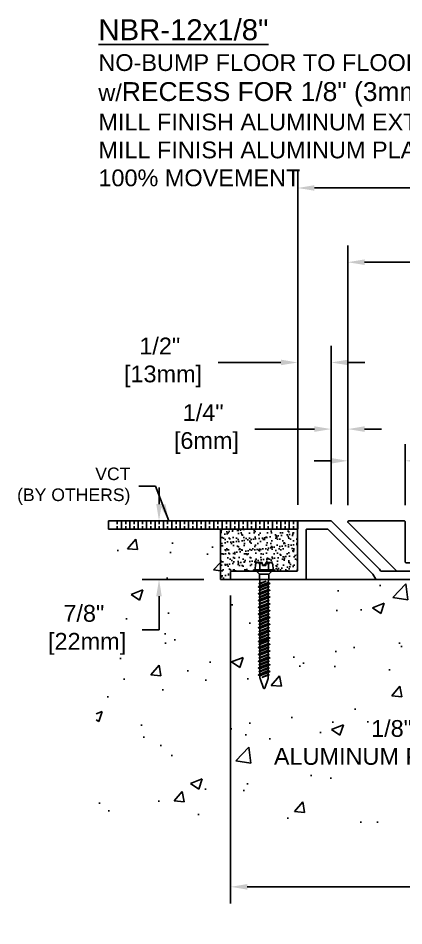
# Model space of a CAD drawing. Header units: inches. Extents: x -5.9 to 63.4, y -1.5 to 12.
# Drawn here: x -5.91 to -0.17, y -1.55 to 11.99 of the extents above; entities that cross this region are included whole.
import ezdxf

# ---------------------------------------------------------------- set-up
doc = ezdxf.new("R2010")
doc.units = ezdxf.units.IN
doc.header["$MEASUREMENT"] = 0
for name, color, linetype in [('Anchors', 4, 'Continuous'), ('Conditions', 1, 'Continuous'), ('Dimensions', 3, 'Continuous'), ('Metals', 7, 'Continuous'), ('Text', 2, 'Continuous')]:
    doc.layers.add(name, color=color, linetype=linetype)
doc.styles.add('ARIAL', font='arial.ttf')
doc.dimstyles.new('Arial', dxfattribs={"dimtxt": 0.25, "dimasz": 0.25, "dimexe": 0.25, "dimexo": 0.25, "dimgap": 0.25, "dimtad": 0, "dimtih": 1, "dimtoh": 1, "dimdec": 4, "dimzin": 0, "dimdsep": 46, "dimlunit": 4, "dimtxsty": 'ARIAL', "dimcen": 0.25, "dimadec": 0, "dimazin": 0, "dimtfac": 1, "dimtdec": 4, "dimtofl": 0, "dimtmove": 0, "dimatfit": 3, "dimfxl": 0, "dimfrac": 2, "dimtolj": 1, "dimtzin": 0, "dimarcsym": 0})

# ---------------------------------------------------------------- blocks, each defined once
blk = doc.blocks.new('*D11')
at = {"layer": 'Defpoints', "color": 0}
for p in [(-1.246, 6.854), (-1.746, 4.482), (-1.246, 4.492)]:
    blk.add_point(p, dxfattribs=at)
at = {"layer": 'Dimensions', "color": 0, "lineweight": -2}
for p, q in [((-1.746, 4.732), (-1.746, 7.104)), ((-1.246, 4.742), (-1.246, 7.104)), ((-1.996, 6.854), (-2.931, 6.854)), ((-0.996, 6.854), (-0.746, 6.854))]:
    blk.add_line(p, q, dxfattribs=at)
at = {"layer": 'Dimensions', "color": 0}
for points in [[(-1.996, 6.896), (-1.996, 6.813), (-1.746, 6.854)], [(-0.996, 6.896), (-0.996, 6.813), (-1.246, 6.854)]]:
    blk.add_solid(points, dxfattribs=at)
at = {"layer": 'Dimensions', "color": 0, "insert": (-3.8, 6.854), "char_height": 0.25, "attachment_point": 5, "style": 'ARIAL'}
blk.add_mtext('\\A1;1/2"\\P [13mm]', dxfattribs=at)
blk = doc.blocks.new('*D13')
at = {"layer": 'Defpoints', "color": 0}
for p in [(25.454, 9.456), (-1.746, 4.482), (25.454, 4.482)]:
    blk.add_point(p, dxfattribs=at)
at = {"layer": 'Dimensions', "color": 0, "lineweight": -2}
for p, q in [((-1.746, 4.732), (-1.746, 9.706)), ((25.454, 4.732), (25.454, 9.706)), ((-1.496, 9.456), (10.942, 9.456)), ((25.204, 9.456), (12.887, 9.456))]:
    blk.add_line(p, q, dxfattribs=at)
at = {"layer": 'Dimensions', "color": 0}
for points in [[(-1.496, 9.498), (-1.496, 9.415), (-1.746, 9.456)], [(25.204, 9.498), (25.204, 9.415), (25.454, 9.456)]]:
    blk.add_solid(points, dxfattribs=at)
at = {"layer": 'Dimensions', "color": 0, "insert": (11.914, 9.456), "char_height": 0.25, "attachment_point": 5, "style": 'ARIAL'}
blk.add_mtext('\\A1;2\'-3 3/16"\\P [691mm]', dxfattribs=at)
blk = doc.blocks.new('TH316134')
for p, q in [((-0.157, 0.019), (0.157, 0.019)), ((-0.157, 0), (-0.157, 0.019)), ((-0.157, 0), (0.157, 0)), ((-0.135, 0.029), (-0.129, 0.1)), ((-0.115, 0), (-0.07, -0.045)), ((-0.097, 0.127), (-0.027, 0.127)), ((-0.065, 0.019), (-0.065, 0.1)), ((-0.023, 0.083), (-0.027, 0.127)), ((-0.023, 0.083), (0.023, 0.083)), ((0.023, 0.083), (0.027, 0.127)), ((0.027, 0.127), (0.097, 0.127)), ((0.064, 0.019), (0.064, 0.1)), ((0.115, 0), (0.07, -0.045)), ((0.135, 0.029), (0.129, 0.1)), ((0.157, 0.019), (0.157, 0)), ((-0.086, -0.234), (0.086, -0.184)), ((-0.074, -0.184), (0.032, -0.147)), ((-0.074, -0.285), (0.074, -0.234)), ((0.032, -0.147), (-0.062, -0.19)), ((-0.062, -0.177), (0.032, -0.147)), ((0.062, -0.171), (-0.062, -0.221)), ((0.062, -0.197), (-0.062, -0.247)), ((-0.062, -0.279), (0.062, -0.228)), ((0.062, -0.241), (-0.062, -0.291)), ((-0.086, -0.336), (0.086, -0.285)), ((-0.086, -0.437), (0.086, -0.387)), ((-0.074, -0.387), (0.074, -0.336)), ((0.062, -0.272), (-0.062, -0.323)), ((0.062, -0.298), (-0.062, -0.349)), ((-0.062, -0.381), (0.062, -0.33)), ((0.062, -0.342), (-0.062, -0.393)), ((0.062, -0.374), (-0.062, -0.425)), ((0.062, -0.4), (-0.062, -0.45)), ((-0.086, -0.539), (0.086, -0.488)), ((-0.074, -0.488), (0.074, -0.437)), ((-0.074, -0.59), (0.074, -0.539)), ((-0.062, -0.482), (0.062, -0.431)), ((0.062, -0.444), (-0.062, -0.494)), ((0.062, -0.475), (-0.062, -0.526)), ((0.062, -0.501), (-0.062, -0.552)), ((-0.062, -0.584), (0.062, -0.533)), ((-0.086, -0.641), (0.086, -0.59)), ((-0.074, -0.691), (0.074, -0.641)), ((0.062, -0.545), (-0.062, -0.596)), ((0.062, -0.577), (-0.062, -0.628)), ((0.062, -0.603), (-0.062, -0.654)), ((-0.062, -0.685), (0.062, -0.634)), ((0.062, -0.647), (-0.062, -0.698)), ((-0.086, -0.742), (0.086, -0.691)), ((-0.086, -0.844), (0.086, -0.793)), ((-0.074, -0.793), (0.074, -0.742)), ((0.062, -0.678), (-0.062, -0.729)), ((0.062, -0.704), (-0.062, -0.755)), ((-0.062, -0.787), (0.062, -0.736)), ((0.062, -0.748), (-0.062, -0.799)), ((0.062, -0.78), (-0.062, -0.831)), ((0.062, -0.806), (-0.062, -0.857)), ((-0.086, -0.945), (0.086, -0.895)), ((-0.074, -0.895), (0.074, -0.844)), ((-0.074, -0.996), (0.074, -0.945)), ((-0.062, -0.888), (0.062, -0.838)), ((0.062, -0.85), (-0.062, -0.901)), ((0.062, -0.882), (-0.062, -0.932)), ((0.062, -0.907), (-0.062, -0.958)), ((-0.062, -0.99), (0.062, -0.939)), ((-0.086, -1.047), (0.086, -0.996)), ((-0.074, -1.09), (0.074, -1.039)), ((0.062, -0.951), (-0.062, -1.002)), ((0.062, -0.983), (-0.062, -1.034)), ((0.062, -1.009), (-0.062, -1.06)), ((-0.062, -1.084), (0.062, -1.033)), ((0.062, -1.045), (-0.062, -1.096)), ((0.062, -1.077), (-0.062, -1.128)), ((-0.086, -1.141), (0.086, -1.09)), ((-0.086, -1.242), (0.086, -1.191)), ((-0.074, -1.191), (0.074, -1.141)), ((0.062, -1.103), (-0.062, -1.154)), ((-0.062, -1.185), (0.062, -1.134)), ((0.062, -1.147), (-0.062, -1.198)), ((0.062, -1.178), (-0.062, -1.229)), ((0.062, -1.204), (-0.062, -1.255)), ((-0.086, -1.344), (0.086, -1.293)), ((-0.074, -1.293), (0.074, -1.242)), ((-0.074, -1.395), (0.074, -1.344)), ((-0.062, -1.287), (0.062, -1.236)), ((0.062, -1.248), (-0.062, -1.299)), ((0.062, -1.28), (-0.062, -1.331)), ((0.062, -1.306), (-0.062, -1.357)), ((-0.062, -1.388), (0.062, -1.338)), ((0.062, -1.35), (-0.062, -1.401)), ((-0.086, -1.445), (0.086, -1.395)), ((-0.074, -1.496), (0.074, -1.445)), ((0.062, -1.382), (-0.062, -1.432)), ((0.062, -1.407), (-0.062, -1.458)), ((-0.062, -1.49), (0.062, -1.439)), ((0.062, -1.451), (-0.062, -1.502)), ((0.062, -1.483), (-0.062, -1.534)), ((-0.086, -1.547), (0.086, -1.496)), ((0.062, -1.509), (-0.062, -1.56)), ((-0.034, -1.584), (0.062, -1.541)), ((-0.034, -1.584), (0.074, -1.547)), ((0.062, -1.553), (-0.034, -1.584))]:
    blk.add_line(p, q)
blk.add_lwpolyline([(0.07, -0.045), (-0.07, -0.045), (-0.07, -0.112, 0.052126), (-0.069, -0.122), (-0.063, -0.148, -0.052126), (-0.062, -0.157), (-0.062, -0.177), (-0.074, -0.184), (-0.062, -0.19), (-0.062, -0.221), (-0.086, -0.234), (-0.062, -0.247), (-0.062, -0.279), (-0.074, -0.285), (-0.062, -0.291), (-0.062, -0.323), (-0.086, -0.336), (-0.062, -0.349), (-0.062, -0.381), (-0.074, -0.387), (-0.062, -0.393), (-0.062, -0.425), (-0.086, -0.437), (-0.062, -0.45), (-0.062, -0.482), (-0.074, -0.488), (-0.062, -0.494), (-0.062, -0.526), (-0.086, -0.539), (-0.062, -0.552), (-0.062, -0.584), (-0.074, -0.59), (-0.062, -0.596), (-0.062, -0.628), (-0.086, -0.641), (-0.062, -0.654), (-0.062, -0.685), (-0.074, -0.691), (-0.062, -0.698), (-0.062, -0.729), (-0.086, -0.742), (-0.062, -0.755), (-0.062, -0.787), (-0.074, -0.793), (-0.062, -0.799), (-0.062, -0.831), (-0.086, -0.844), (-0.062, -0.857), (-0.062, -0.888), (-0.074, -0.895), (-0.062, -0.901), (-0.062, -0.932), (-0.086, -0.945), (-0.062, -0.958), (-0.062, -0.99), (-0.074, -0.996), (-0.062, -1.002), (-0.062, -1.034), (-0.086, -1.047), (-0.062, -1.06), (-0.062, -1.084), (-0.074, -1.09), (-0.062, -1.096), (-0.062, -1.128), (-0.086, -1.141), (-0.062, -1.154), (-0.062, -1.185), (-0.074, -1.191), (-0.062, -1.198), (-0.062, -1.229), (-0.086, -1.242), (-0.062, -1.255), (-0.062, -1.287), (-0.074, -1.293), (-0.062, -1.299), (-0.062, -1.331), (-0.086, -1.344), (-0.062, -1.357), (-0.062, -1.388), (-0.074, -1.395), (-0.062, -1.401), (-0.062, -1.432), (-0.086, -1.445), (-0.062, -1.458), (-0.062, -1.49), (-0.074, -1.496), (-0.062, -1.502), (-0.062, -1.534), (-0.086, -1.547), (-0.062, -1.56), (-0.062, -1.586, 0.084437), (-0.06, -1.601), (-0.01, -1.744, 0.648167), (0.01, -1.744), (0.06, -1.601, 0.084437), (0.062, -1.586), (0.062, -1.553), (0.074, -1.547), (0.062, -1.541), (0.062, -1.509), (0.086, -1.496), (0.062, -1.483), (0.062, -1.451), (0.074, -1.445), (0.062, -1.439), (0.062, -1.407), (0.086, -1.395), (0.062, -1.382), (0.062, -1.35), (0.074, -1.344), (0.062, -1.338), (0.062, -1.306), (0.086, -1.293), (0.062, -1.28), (0.062, -1.248), (0.074, -1.242), (0.062, -1.236), (0.062, -1.204), (0.086, -1.191), (0.062, -1.178), (0.062, -1.147), (0.074, -1.141), (0.062, -1.134), (0.062, -1.103), (0.086, -1.09), (0.062, -1.077), (0.062, -1.045), (0.074, -1.039), (0.062, -1.033), (0.062, -1.009), (0.086, -0.996), (0.062, -0.983), (0.062, -0.951), (0.074, -0.945), (0.062, -0.939), (0.062, -0.907), (0.086, -0.895), (0.062, -0.882), (0.062, -0.85), (0.074, -0.844), (0.062, -0.838), (0.062, -0.806), (0.086, -0.793), (0.062, -0.78), (0.062, -0.748), (0.074, -0.742), (0.062, -0.736), (0.062, -0.704), (0.086, -0.691), (0.062, -0.678), (0.062, -0.647), (0.074, -0.641), (0.062, -0.634), (0.062, -0.603), (0.086, -0.59), (0.062, -0.577), (0.062, -0.545), (0.074, -0.539), (0.062, -0.533), (0.062, -0.501), (0.086, -0.488), (0.062, -0.475), (0.062, -0.444), (0.074, -0.437), (0.062, -0.431), (0.062, -0.4), (0.086, -0.387), (0.062, -0.374), (0.062, -0.342), (0.074, -0.336), (0.062, -0.33), (0.062, -0.298), (0.086, -0.285), (0.062, -0.272), (0.062, -0.241), (0.074, -0.234), (0.062, -0.228), (0.062, -0.197), (0.086, -0.184), (0.062, -0.171), (0.062, -0.157, -0.052126), (0.063, -0.148), (0.069, -0.122, 0.052126), (0.07, -0.112)], format="xyb", close=True)
for centre, radius, start, end in [((-0.146, 0.03), 0.0112, 270, 355), ((-0.097, 0.095), 0.0327, 9.285, 170.715), ((0, 0.038), 0.0896, 107.4215, 136.0407), ((0, 0.038), 0.0896, 43.9593, 72.5785), ((0.097, 0.095), 0.0327, 9.285, 170.715), ((0.146, 0.03), 0.0112, 185, 270)]:
    blk.add_arc(centre, radius, start, end)
blk = doc.blocks.new('NB703')
at = {"linetype": 'Continuous', "flags": 128}
blk.add_lwpolyline([(-0.552, 0), (0.553, 0, 0.414214), (0.563, 0.01), (0.563, 0.74, -0.414214), (0.573, 0.75), (0.882, 0.75, -0.198912), (0.889, 0.747), (1.555, 0.08, -0.065543), (1.557, 0.078), (1.599, 0.005, 0.267949), (1.608, 0), (2.686, 0, 0.198912), (2.693, 0.003), (2.78, 0.09), (2.78, 0.115, 0.414214), (2.77, 0.125), (1.68, 0.125, -0.267949), (1.671, 0.13), (1.657, 0.155, 0.065543), (1.655, 0.157), (0.94, 0.872, 0.198912), (0.933, 0.875), (0.447, 0.875, 0.414214), (0.437, 0.865), (0.437, 0.135, -0.414214), (0.428, 0.125), (-0.552, 0.125, 0.414214), (-0.562, 0.115), (-0.562, 0.01, 0.414214)], format="xyb", close=True, dxfattribs=at)
blk = doc.blocks.new('*D14')
at = {"layer": 'Defpoints', "color": 0}
for p in [(-1, 5.861), (-1.246, 4.492), (-1, 4.477)]:
    blk.add_point(p, dxfattribs=at)
at = {"layer": 'Dimensions', "color": 0, "lineweight": -2}
for p, q in [((-1.246, 4.742), (-1.246, 6.111)), ((-1, 4.727), (-1, 6.111)), ((-1.496, 5.861), (-2.382, 5.861)), ((-0.75, 5.861), (-0.5, 5.861))]:
    blk.add_line(p, q, dxfattribs=at)
at = {"layer": 'Dimensions', "color": 0}
for points in [[(-1.496, 5.902), (-1.496, 5.819), (-1.246, 5.861)], [(-0.75, 5.902), (-0.75, 5.819), (-1, 5.861)]]:
    blk.add_solid(points, dxfattribs=at)
at = {"layer": 'Dimensions', "color": 0, "insert": (-3.154, 5.861), "char_height": 0.25, "attachment_point": 5, "style": 'ARIAL'}
blk.add_mtext('\\A1;1/4"\\P [6mm]', dxfattribs=at)
blk = doc.blocks.new('*D15')
at = {"layer": 'Defpoints', "color": 0}
for p in [(-2.746, 3.627), (5.854, 0), (5.854, -0.965)]:
    blk.add_point(p, dxfattribs=at)
at = {"layer": 'Dimensions', "color": 0, "lineweight": -2}
for p, q in [((-2.746, 3.377), (-2.746, -1.215)), ((5.854, -0.25), (5.854, -1.215)), ((-2.496, -0.965), (0.088, -0.965)), ((5.604, -0.965), (2.021, -0.965))]:
    blk.add_line(p, q, dxfattribs=at)
at = {"layer": 'Dimensions', "color": 0}
for points in [[(-2.496, -0.924), (-2.496, -1.007), (-2.746, -0.965)], [(5.604, -0.924), (5.604, -1.007), (5.854, -0.965)]]:
    blk.add_solid(points, dxfattribs=at)
at = {"layer": 'Dimensions', "color": 0, "insert": (1.054, -0.965), "char_height": 0.25, "attachment_point": 5, "style": 'ARIAL'}
blk.add_mtext('\\A1;8 5/8"\\P [218mm]', dxfattribs=at)
blk = doc.blocks.new('*D16')
at = {"layer": 'Defpoints', "color": 0}
for p in [(-1, 5.388), (-1, 4.477), (-0.146, 4.477)]:
    blk.add_point(p, dxfattribs=at)
at = {"layer": 'Dimensions', "color": 0, "lineweight": -2}
for p, q in [((-1, 4.727), (-1, 5.638)), ((-0.146, 4.727), (-0.146, 5.638)), ((-1.25, 5.388), (-1.5, 5.388)), ((0.104, 5.388), (1.043, 5.388))]:
    blk.add_line(p, q, dxfattribs=at)
at = {"layer": 'Dimensions', "color": 0}
for points in [[(-1.25, 5.43), (-1.25, 5.346), (-1, 5.388)], [(0.104, 5.43), (0.104, 5.346), (-0.146, 5.388)]]:
    blk.add_solid(points, dxfattribs=at)
at = {"layer": 'Dimensions', "color": 0, "insert": (1.912, 5.388), "char_height": 0.25, "attachment_point": 5, "style": 'ARIAL'}
blk.add_mtext('\\A1;7/8"\\P [22mm]', dxfattribs=at)
blk = doc.blocks.new('*D17')
at = {"layer": 'Defpoints', "color": 0}
for p in [(-1, 8.349), (-1, 4.477), (24.708, 4.477)]:
    blk.add_point(p, dxfattribs=at)
at = {"layer": 'Dimensions', "color": 0, "lineweight": -2}
for p, q in [((-1, 4.727), (-1, 8.599)), ((24.708, 4.727), (24.708, 8.599)), ((-0.75, 8.349), (10.802, 8.349)), ((24.458, 8.349), (12.942, 8.349))]:
    blk.add_line(p, q, dxfattribs=at)
at = {"layer": 'Dimensions', "color": 0}
for points in [[(-0.75, 8.391), (-0.75, 8.308), (-1, 8.349)], [(24.458, 8.391), (24.458, 8.308), (24.708, 8.349)]]:
    blk.add_solid(points, dxfattribs=at)
at = {"layer": 'Dimensions', "color": 0, "insert": (11.872, 8.349), "char_height": 0.25, "attachment_point": 5, "style": 'ARIAL'}
blk.add_mtext('\\A1;2\'-1 11/16"\\P [653mm]', dxfattribs=at)
blk = doc.blocks.new('*D18')
at = {"layer": 'Defpoints', "color": 0}
for p in [(-3.811, 4.492), (-1.736, 4.492), (-2.896, 3.617)]:
    blk.add_point(p, dxfattribs=at)
at = {"layer": 'Dimensions', "color": 0, "lineweight": -2}
for p, q in [((-3.811, 4.742), (-3.811, 4.992)), ((-1.986, 4.492), (-4.061, 4.492)), ((-3.146, 3.617), (-4.061, 3.617)), ((-3.811, 3.367), (-3.811, 2.867)), ((-3.811, 2.867), (-4.061, 2.867))]:
    blk.add_line(p, q, dxfattribs=at)
at = {"layer": 'Dimensions', "color": 0}
for points in [[(-3.853, 4.742), (-3.77, 4.742), (-3.811, 4.492)], [(-3.853, 3.367), (-3.77, 3.367), (-3.811, 3.617)]]:
    blk.add_solid(points, dxfattribs=at)
at = {"layer": 'Dimensions', "color": 0, "insert": (-4.931, 2.867), "char_height": 0.25, "attachment_point": 5, "style": 'ARIAL'}
blk.add_mtext('\\A1;7/8"\\P [22mm]', dxfattribs=at)
blk = doc.blocks.new('NBT123')
blk.add_lwpolyline([(-0.985, 0.61, 0.414214), (-1, 0.625), (-1.824, 0.625, 0.668179), (-1.834, 0.599), (-1.114, -0.121, 0.198912), (-1.104, -0.125), (0, -0.125, 0.414214), (0.015, -0.11), (0.015, -0.015, 0.414214), (0, 0), (-0.97, 0, -0.414214), (-0.985, 0.015)], format="xyb", close=True)
blk = doc.blocks.new('*U33')
for p, q in [((-2.82, 0), (-2.82, 0.125)), ((-2.82, 0.125), (0, 0.125)), ((-2.82, 0.125), (-2.82, 0)), ((-2.82, 0.125), (-2.82, 0)), ((0, 0), (-2.82, 0)), ((-2.688, 0.109), (-2.688, 0.078)), ((-2.688, 0.047), (-2.688, 0.016)), ((-2.625, 0.125), (-2.625, 0)), ((-2.562, 0.109), (-2.562, 0.078)), ((-2.562, 0.047), (-2.562, 0.016)), ((-2.5, 0.125), (-2.5, 0)), ((-2.438, 0.109), (-2.438, 0.078)), ((-2.438, 0.047), (-2.438, 0.016)), ((-2.375, 0.125), (-2.375, 0)), ((-2.312, 0.109), (-2.312, 0.078)), ((-2.312, 0.047), (-2.312, 0.016)), ((-2.25, 0.125), (-2.25, 0)), ((-2.188, 0.109), (-2.188, 0.078)), ((-2.188, 0.047), (-2.188, 0.016)), ((-2.125, 0.125), (-2.125, 0)), ((-2.062, 0.109), (-2.062, 0.078)), ((-2.062, 0.047), (-2.062, 0.016)), ((-2, 0.125), (-2, 0)), ((-1.938, 0.109), (-1.938, 0.078)), ((-1.938, 0.047), (-1.938, 0.016)), ((-1.875, 0.125), (-1.875, 0)), ((-1.812, 0.109), (-1.812, 0.078)), ((-1.812, 0.047), (-1.812, 0.016)), ((-1.75, 0.125), (-1.75, 0)), ((-1.688, 0.109), (-1.688, 0.078)), ((-1.688, 0.047), (-1.688, 0.016)), ((-1.625, 0.125), (-1.625, 0)), ((-1.562, 0.109), (-1.562, 0.078)), ((-1.562, 0.047), (-1.562, 0.016)), ((-1.5, 0.125), (-1.5, 0)), ((-1.438, 0.109), (-1.438, 0.078)), ((-1.438, 0.047), (-1.438, 0.016)), ((-1.375, 0.125), (-1.375, 0)), ((-1.312, 0.109), (-1.312, 0.078)), ((-1.312, 0.047), (-1.312, 0.016)), ((-1.25, 0.125), (-1.25, 0)), ((-1.188, 0.109), (-1.188, 0.078)), ((-1.188, 0.047), (-1.188, 0.016)), ((-1.125, 0.125), (-1.125, 0)), ((-1.062, 0.109), (-1.062, 0.078)), ((-1.062, 0.047), (-1.062, 0.016)), ((-1, 0.125), (-1, 0)), ((-0.938, 0.109), (-0.938, 0.078)), ((-0.938, 0.047), (-0.938, 0.016)), ((-0.875, 0.125), (-0.875, 0)), ((-0.812, 0.109), (-0.812, 0.078)), ((-0.812, 0.047), (-0.812, 0.016)), ((-0.75, 0.125), (-0.75, 0)), ((-0.688, 0.109), (-0.688, 0.078)), ((-0.688, 0.047), (-0.688, 0.016)), ((-0.625, 0.125), (-0.625, 0)), ((-0.562, 0.109), (-0.562, 0.078)), ((-0.562, 0.047), (-0.562, 0.016)), ((-0.5, 0.125), (-0.5, 0)), ((-0.438, 0.109), (-0.438, 0.078)), ((-0.438, 0.047), (-0.438, 0.016)), ((-0.375, 0.125), (-0.375, 0)), ((-0.312, 0.109), (-0.312, 0.078)), ((-0.312, 0.047), (-0.312, 0.016)), ((-0.25, 0.125), (-0.25, 0)), ((-0.188, 0.109), (-0.188, 0.078)), ((-0.188, 0.047), (-0.188, 0.016)), ((-0.125, 0.125), (-0.125, 0)), ((-0.062, 0.109), (-0.062, 0.078)), ((-0.062, 0.047), (-0.062, 0.016)), ((0, 0.125), (0, 0)), ((0, 0.125), (0, 0))]:
    blk.add_line(p, q)

msp = doc.modelspace()

# ---------------------------------------------------------------- hatches: boundary and pattern name
at = {"layer": 'Conditions'}
h = msp.add_hatch(dxfattribs=at)
h.set_pattern_fill('AR-SAND', color=256, scale=0.0625, style=0)
h.set_pattern_definition([(37.5, (-4.91177, 28.971), (-0.0039371, 0.1204265), [0, -0.095, 0, -0.10625, 0, -0.1015625]), (7.5, (-4.91177, 28.971), (0.110611, 0.1763841), [0, -0.05125, 0, -0.085625, 0, -0.0328125]), (327.5, (-4.98865, 28.971), (0.19463387, 0.0003537), [0, -0.03125, 0, -0.1125, 0, -0.146875]), (317.5, (-4.98865, 28.971), (0.1878829, 0.0548547), [0, -0.015625, 0, -0.07375, 0, -0.084375])])
edge = h.paths.add_edge_path()
edge.add_line((-2.24311, 4.36733), (-2.74039, 4.36733))
edge.add_line((-2.74039, 4.36733), (-2.89583, 4.36733))
edge.add_line((-2.89583, 4.36733), (-2.89583, 3.61733))
edge.add_line((-2.89583, 3.61733), (-2.73583, 3.61733))
edge.add_arc((-2.73583, 3.62733), 0.01, 180, 270, ccw=False)
edge.add_line((-2.74583, 3.62733), (-2.74583, 3.73233))
edge.add_arc((-2.73583, 3.73233), 0.01, 90, 180, ccw=False)
edge.add_line((-2.73583, 3.74233), (-2.40258, 3.74233))
edge.add_line((-2.40258, 3.74233), (-2.40258, 3.76108))
edge.add_line((-2.40258, 3.76108), (-2.39225, 3.76108))
edge.add_arc((-2.39225, 3.77233), 0.01125, 270, 355)
edge.add_line((-2.38105, 3.77135), (-2.37525, 3.83756))
edge.add_arc((-2.34258, 3.83715), 0.03268, 90, 179.284968, ccw=False)
edge.add_line((-2.34258, 3.86983), (-2.27302, 3.86983))
edge.add_line((-2.27302, 3.86983), (-2.26908, 3.82483))
edge.add_line((-2.26908, 3.82483), (-2.22258, 3.82483))
edge.add_line((-2.22258, 3.82483), (-2.21864, 3.86983))
edge.add_line((-2.21864, 3.86983), (-2.14908, 3.86983))
edge.add_arc((-2.14908, 3.83715), 0.03268, 9.284968, 90, ccw=False)
edge.add_line((-2.11683, 3.84242), (-2.11061, 3.77135))
edge.add_arc((-2.0994, 3.77233), 0.01125, 185, 270)
edge.add_line((-2.0994, 3.76108), (-2.08908, 3.76108))
edge.add_line((-2.08908, 3.76108), (-2.08908, 3.74233))
edge.add_line((-2.08908, 3.74233), (-1.75583, 3.74233))
edge.add_arc((-1.75583, 3.75233), 0.01, 270, 360)
edge.add_line((-1.74583, 3.75233), (-1.74583, 4.36733))
edge.add_line((-1.74583, 4.36733), (-2.24311, 4.36733))
h = msp.add_hatch(dxfattribs=at)
h.set_pattern_fill('AR-CONC', color=256, scale=0.25, style=0)
h.paths.add_polyline_path([(5.85386, 3.60733, 0.41421356), (5.84387, 3.61733), (5.10223, 3.61733), (5.08708, 3.60133), (5.08708, 3.52937), (5.08059, 3.49865, 0.13295553), (5.08195, 3.47439), (5.10358, 3.46273), (5.07958, 3.44981), (5.07958, 3.41812), (5.09261, 3.4111), (5.07958, 3.40579), (5.07958, 3.3741), (5.10358, 3.36117), (4.93108, 3.31039), (4.95509, 3.32332), (4.95509, 3.35501), (4.94206, 3.36202), (4.95509, 3.36734), (4.95509, 3.39903), (4.93108, 3.41195), (4.95509, 3.42488), (4.95508, 3.45657), (4.94074, 3.46429), (4.94961, 3.46714, 0.26122448), (4.95297, 3.5125, -0.0696153), (4.94859, 3.52462), (4.96003, 3.47049), (5.08298, 3.50995), (5.08608, 3.52462, 0.05212645), (5.08708, 3.53423), (5.08708, 3.60133), (4.94758, 3.60133), (4.94758, 3.53423, 0.128787), (4.94969, 3.51076, -0.0696153), (4.95408, 3.49865), (4.94758, 3.52937), (4.94758, 3.60133), (4.93244, 3.61733), (0.1266, 3.61733), (0.11145, 3.60133), (0.11145, 3.52937), (0.10496, 3.49865, 0.13295553), (0.10632, 3.47439), (0.12795, 3.46273), (0.10395, 3.44981), (0.10395, 3.41812), (0.11698, 3.4111), (0.10395, 3.40579), (0.10395, 3.3741), (0.12795, 3.36117), (-0.04455, 3.31039), (-0.02053, 3.32332), (-0.02054, 3.35501), (-0.03357, 3.36202), (-0.02054, 3.36734), (-0.02054, 3.39903), (-0.04455, 3.41195), (-0.02054, 3.42488), (-0.02054, 3.45657), (-0.03489, 3.46429), (-0.02602, 3.46714, 0.26122448), (-0.02265, 3.5125, -0.0696153), (-0.02704, 3.52462), (-0.0156, 3.47049), (0.10735, 3.50995), (0.11045, 3.52462, 0.05212645), (0.11145, 3.53423), (0.11145, 3.60133), (-0.02805, 3.60133), (-0.02805, 3.53423, 0.128787), (-0.02594, 3.51076, -0.0696153), (-0.02155, 3.49865), (-0.02805, 3.52937), (-0.02805, 3.60133), (-0.04319, 3.61733), (-2.17053, 3.61733, 0.27897821), (-2.18121, 3.57039), (-2.15958, 3.55873), (-2.18358, 3.54581), (-2.18358, 3.51412), (-2.17055, 3.5071), (-2.18358, 3.50179), (-2.18358, 3.4701), (-2.15958, 3.45717), (-2.18358, 3.44425), (-2.18358, 3.41255), (-2.17055, 3.40554), (-2.18358, 3.40023), (-2.18358, 3.36853), (-2.15958, 3.35561), (-2.18358, 3.34269), (-2.18358, 3.31099), (-2.17055, 3.30398), (-2.18358, 3.29867), (-2.18358, 3.26697), (-2.15958, 3.25405), (-2.18358, 3.24112), (-2.18358, 3.20943), (-2.17055, 3.20242), (-2.18358, 3.1971), (-2.18358, 3.16541), (-2.15958, 3.15248), (-2.18358, 3.13956), (-2.18358, 3.10787), (-2.17055, 3.10085), (-2.18358, 3.09554), (-2.18358, 3.06385), (-2.15958, 3.05092), (-2.18358, 3.038), (-2.18358, 3.0063), (-2.17055, 2.99929), (-2.18358, 2.99398), (-2.18358, 2.96228), (-2.15958, 2.94936), (-2.18358, 2.93644), (-2.18358, 2.90474), (-2.17055, 2.89773), (-2.18358, 2.89242), (-2.18358, 2.86072), (-2.15958, 2.8478), (-2.18358, 2.83487), (-2.18358, 2.80318), (-2.17055, 2.79617), (-2.18358, 2.79085), (-2.18358, 2.75916), (-2.15958, 2.74623), (-2.18358, 2.73331), (-2.18358, 2.70943), (-2.17055, 2.70242), (-2.18358, 2.6971), (-2.18358, 2.66541), (-2.15958, 2.65248), (-2.18358, 2.63956), (-2.18358, 2.60787), (-2.17055, 2.60085), (-2.18358, 2.59554), (-2.18358, 2.56385), (-2.15958, 2.55092), (-2.18358, 2.538), (-2.18358, 2.5063), (-2.17055, 2.49929), (-2.18358, 2.49398), (-2.18358, 2.46228), (-2.15958, 2.44936), (-2.18358, 2.43644), (-2.18358, 2.40474), (-2.17055, 2.39773), (-2.18358, 2.39242), (-2.18358, 2.36072), (-2.15958, 2.3478), (-2.18358, 2.33487), (-2.18358, 2.30318), (-2.17055, 2.29617), (-2.18358, 2.29085), (-2.18358, 2.25916), (-2.15958, 2.24623), (-2.18358, 2.23331), (-2.18358, 2.20162), (-2.16924, 2.1939), (-2.18358, 2.18929), (-2.18358, 2.14876), (-2.2356, 2.00024, -0.70927499), (-2.25547, 1.99858), (-2.30808, 2.14876), (-2.30808, 2.18253), (-2.33208, 2.19545), (-2.30808, 2.20838), (-2.30808, 2.24007), (-2.3211, 2.24709), (-2.30808, 2.2524), (-2.30808, 2.28409), (-2.33208, 2.29702), (-2.30808, 2.30994), (-2.30808, 2.34163), (-2.3211, 2.34865), (-2.30808, 2.35396), (-2.30808, 2.38565), (-2.33208, 2.39858), (-2.30808, 2.4115), (-2.30808, 2.4432), (-2.3211, 2.45021), (-2.30808, 2.45552), (-2.30808, 2.48722), (-2.33208, 2.50014), (-2.30808, 2.51307), (-2.30808, 2.54476), (-2.3211, 2.55177), (-2.30808, 2.55709), (-2.30808, 2.58878), (-2.33208, 2.6017), (-2.30808, 2.61463), (-2.30808, 2.64632), (-2.3211, 2.65334), (-2.30808, 2.65865), (-2.30808, 2.68253), (-2.33208, 2.69545), (-2.30808, 2.70838), (-2.30808, 2.74007), (-2.3211, 2.74709), (-2.30808, 2.7524), (-2.30808, 2.78409), (-2.33208, 2.79702), (-2.30808, 2.80994), (-2.30808, 2.84163), (-2.3211, 2.84865), (-2.30808, 2.85396), (-2.30808, 2.88565), (-2.33208, 2.89858), (-2.30808, 2.9115), (-2.30808, 2.9432), (-2.3211, 2.95021), (-2.30808, 2.95552), (-2.30808, 2.98722), (-2.33208, 3.00014), (-2.30808, 3.01307), (-2.30808, 3.04476), (-2.3211, 3.05177), (-2.30808, 3.05709), (-2.30808, 3.08878), (-2.33208, 3.1017), (-2.30808, 3.11463), (-2.30808, 3.14632), (-2.3211, 3.15334), (-2.30808, 3.15865), (-2.30808, 3.19034), (-2.33208, 3.20327), (-2.30808, 3.21619), (-2.30808, 3.24788), (-2.3211, 3.2549), (-2.30808, 3.26021), (-2.30808, 3.2919), (-2.33208, 3.30483), (-2.30808, 3.31775), (-2.30808, 3.34945), (-2.3211, 3.35646), (-2.30808, 3.36177), (-2.30808, 3.39347), (-2.33208, 3.40639), (-2.30808, 3.41932), (-2.30808, 3.45101), (-2.3211, 3.45802), (-2.30808, 3.46334), (-2.30808, 3.49503), (-2.33208, 3.50795), (-2.30808, 3.52088), (-2.30808, 3.55257), (-2.32242, 3.56029), (-2.31355, 3.56314, 0.32528928), (-2.32113, 3.61733), (-2.89583, 3.61733), (-2.89583, 4.30483), (-4.74579, 4.30483), (-4.74579, 0), (5.85386, 0)])
h.paths.add_polyline_path([(4.93108, 2.59945), (4.95515, 2.61241), (4.95515, 2.64409), (4.95509, 2.64407), (4.94206, 2.65108), (4.95515, 2.65642), (4.95514, 2.68806), (4.93108, 2.70102), (4.95514, 2.71397), (4.95514, 2.74565), (4.95509, 2.74563), (4.94206, 2.75265), (4.95514, 2.75798), (4.95514, 2.78963), (4.93108, 2.80258), (4.95513, 2.81553), (4.95513, 2.84721), (4.95509, 2.8472), (4.94206, 2.85421), (4.95513, 2.85954), (4.95513, 2.8912), (4.93108, 2.90414), (4.95513, 2.91709), (4.95512, 2.94877), (4.95509, 2.94876), (4.94206, 2.95577), (4.95512, 2.9611), (4.95512, 2.99276), (4.93108, 3.0057), (4.95512, 3.01865), (4.95512, 3.05033), (4.95509, 3.05032), (4.94206, 3.05733), (4.95511, 3.06266), (4.95511, 3.09433), (4.93108, 3.10727), (4.95511, 3.1202), (4.95511, 3.15189), (4.95509, 3.15188), (4.94206, 3.1589), (4.95511, 3.16422), (4.9551, 3.1959), (4.93108, 3.20883), (4.9551, 3.22176), (4.9551, 3.25345), (4.95509, 3.25345), (4.94206, 3.26046), (4.9551, 3.26578), (4.9551, 3.29747), (5.07958, 3.34825), (5.07958, 3.31655), (5.09261, 3.30954), (5.07958, 3.30423), (5.07958, 3.27253), (5.10358, 3.25961), (5.07958, 3.24669), (5.07958, 3.21499), (5.09261, 3.20798), (5.07958, 3.20267), (5.07958, 3.17097), (5.10358, 3.15805), (5.07958, 3.14512), (5.07958, 3.11343), (5.09261, 3.10642), (5.07958, 3.1011), (5.07958, 3.06941), (5.10358, 3.05648), (5.07958, 3.04356), (5.07958, 3.01187), (5.09261, 3.00485), (5.07958, 2.99954), (5.07958, 2.96785), (5.10358, 2.95492), (5.07958, 2.942), (5.07958, 2.9103), (5.09261, 2.90329), (5.07958, 2.89798), (5.07958, 2.86628), (5.10358, 2.85336), (5.07958, 2.84044), (5.07958, 2.80874), (5.09261, 2.80173), (5.07958, 2.79642), (5.07958, 2.76472), (5.10358, 2.7518), (5.07958, 2.73887), (5.07958, 2.70718), (5.09261, 2.70017), (5.07958, 2.69485), (5.07958, 2.66316), (5.10358, 2.65023), (5.07958, 2.63731), (5.07958, 2.5993), (5.09261, 2.59229), (5.07958, 2.58697), (5.07958, 2.55528), (5.10358, 2.54235), (5.07958, 2.52943), (5.07958, 2.48917), (5.09261, 2.48216), (5.07958, 2.47684), (5.07958, 2.44515), (5.10358, 2.43223), (5.07958, 2.4193), (5.07958, 2.38354), (5.09261, 2.37653), (5.07958, 2.37121), (5.07958, 2.33952), (5.10358, 2.32659), (5.07958, 2.31367), (5.07958, 2.28128), (5.09261, 2.27426), (5.07958, 2.26895), (5.07958, 2.23726), (5.10358, 2.22433), (5.07958, 2.21141), (5.07958, 2.17902), (5.09261, 2.172), (5.07958, 2.16669), (5.07958, 2.135), (5.10358, 2.12207), (5.07958, 2.10915), (5.07958, 2.07745), (5.09392, 2.06973), (5.07958, 2.06513), (5.07958, 2.0537), (5.02756, 1.90519, -0.70927499), (5.00769, 1.90352), (4.95307, 2.05945), (4.93108, 2.07129), (4.95519, 2.08427), (4.95519, 2.11595), (4.95509, 2.11591), (4.94206, 2.12292), (4.95519, 2.12827), (4.95518, 2.16058), (4.93108, 2.17355), (4.95518, 2.18653), (4.95518, 2.21821), (4.95509, 2.21817), (4.94206, 2.22518), (4.95518, 2.23053), (4.95518, 2.26284), (4.93108, 2.27581), (4.95517, 2.28879), (4.95517, 2.32046), (4.95509, 2.32043), (4.94206, 2.32744), (4.95517, 2.33279), (4.95517, 2.36848), (4.93108, 2.38145), (4.95517, 2.39441), (4.95516, 2.42609), (4.95509, 2.42606), (4.94206, 2.43308), (4.95516, 2.43842), (4.95516, 2.47861), (4.93108, 2.49157), (4.95516, 2.50454), (4.95516, 2.53622), (4.95509, 2.53619), (4.94206, 2.5432), (4.95515, 2.54854), (4.95515, 2.5865)], flags=16)
h.paths.add_polyline_path([(0.12795, 2.65023), (0.10395, 2.63731), (0.10395, 2.5993), (0.11698, 2.59229), (0.10395, 2.58697), (0.10395, 2.55528), (0.12795, 2.54235), (0.10395, 2.52943), (0.10395, 2.48917), (0.11698, 2.48216), (0.10395, 2.47684), (0.10395, 2.44515), (0.12795, 2.43223), (0.10395, 2.4193), (0.10395, 2.38354), (0.11698, 2.37653), (0.10395, 2.37121), (0.10395, 2.33952), (0.12795, 2.32659), (0.10395, 2.31367), (0.10395, 2.28128), (0.11698, 2.27426), (0.10395, 2.26895), (0.10395, 2.23726), (0.12795, 2.22433), (0.10395, 2.21141), (0.10395, 2.17902), (0.11698, 2.172), (0.10395, 2.16669), (0.10395, 2.135), (0.12795, 2.12207), (0.10395, 2.10915), (0.10395, 2.07745), (0.11829, 2.06973), (0.10395, 2.06513), (0.10395, 2.0537), (0.05193, 1.90519, -0.70927499), (0.03206, 1.90352), (-0.02256, 2.05945), (-0.04455, 2.07129), (-0.02044, 2.08427), (-0.02044, 2.11595), (-0.02054, 2.11591), (-0.03357, 2.12292), (-0.02044, 2.12827), (-0.02044, 2.16058), (-0.04455, 2.17355), (-0.02044, 2.18653), (-0.02045, 2.21821), (-0.02054, 2.21817), (-0.03357, 2.22518), (-0.02045, 2.23053), (-0.02045, 2.26284), (-0.04455, 2.27581), (-0.02045, 2.28879), (-0.02046, 2.32046), (-0.02054, 2.32043), (-0.03357, 2.32744), (-0.02046, 2.33279), (-0.02046, 2.36848), (-0.04455, 2.38145), (-0.02046, 2.39441), (-0.02046, 2.42609), (-0.02054, 2.42606), (-0.03357, 2.43308), (-0.02046, 2.43842), (-0.02047, 2.47861), (-0.04455, 2.49157), (-0.02047, 2.50454), (-0.02047, 2.53622), (-0.02054, 2.53619), (-0.03357, 2.5432), (-0.02047, 2.54854), (-0.02048, 2.5865), (-0.04455, 2.59945), (-0.02048, 2.61241), (-0.02048, 2.64409), (-0.02054, 2.64407), (-0.03357, 2.65108), (-0.02048, 2.65642), (-0.02048, 2.68806), (-0.04455, 2.70102), (-0.02049, 2.71397), (-0.02049, 2.74565), (-0.02054, 2.74563), (-0.03357, 2.75265), (-0.02049, 2.75798), (-0.02049, 2.78963), (-0.04455, 2.80258), (-0.02049, 2.81553), (-0.0205, 2.84721), (-0.02054, 2.8472), (-0.03357, 2.85421), (-0.0205, 2.85954), (-0.0205, 2.8912), (-0.04455, 2.90414), (-0.0205, 2.91709), (-0.0205, 2.94877), (-0.02054, 2.94876), (-0.03357, 2.95577), (-0.0205, 2.9611), (-0.02051, 2.99276), (-0.04455, 3.0057), (-0.02051, 3.01865), (-0.02051, 3.05033), (-0.02054, 3.05032), (-0.03357, 3.05733), (-0.02051, 3.06266), (-0.02052, 3.09433), (-0.04455, 3.10727), (-0.02052, 3.1202), (-0.02052, 3.15189), (-0.02054, 3.15188), (-0.03357, 3.1589), (-0.02052, 3.16422), (-0.02052, 3.1959), (-0.04455, 3.20883), (-0.02052, 3.22176), (-0.02053, 3.25345), (-0.02054, 3.25345), (-0.03357, 3.26046), (-0.02053, 3.26578), (-0.02053, 3.29747), (0.10395, 3.34825), (0.10395, 3.31655), (0.11698, 3.30954), (0.10395, 3.30423), (0.10395, 3.27253), (0.12795, 3.25961), (0.10395, 3.24669), (0.10395, 3.21499), (0.11698, 3.20798), (0.10395, 3.20267), (0.10395, 3.17097), (0.12795, 3.15805), (0.10395, 3.14512), (0.10395, 3.11343), (0.11698, 3.10642), (0.10395, 3.1011), (0.10395, 3.06941), (0.12795, 3.05648), (0.10395, 3.04356), (0.10395, 3.01187), (0.11698, 3.00485), (0.10395, 2.99954), (0.10395, 2.96785), (0.12795, 2.95492), (0.10395, 2.942), (0.10395, 2.9103), (0.11698, 2.90329), (0.10395, 2.89798), (0.10395, 2.86628), (0.12795, 2.85336), (0.10395, 2.84044), (0.10395, 2.80874), (0.11698, 2.80173), (0.10395, 2.79642), (0.10395, 2.76472), (0.12795, 2.7518), (0.10395, 2.73887), (0.10395, 2.70718), (0.11698, 2.70017), (0.10395, 2.69485), (0.10395, 2.66316)], flags=16)
h.paths.add_polyline_path([(-5.61273, 2.43006), (-4.22631, 2.43006), (-4.22631, 3.36454), (-5.61273, 3.36454)], flags=9)
h.paths.add_polyline_path([(-2.13255, 0.71771), (1.15616, 0.71771), (1.15616, 1.64955), (-2.13255, 1.64955)], flags=24)
h.paths.add_polyline_path([(1.71854, 0.29447), (5.26527, 0.29447), (5.26527, 1.64954), (1.71854, 1.64954)], flags=24)

# ---------------------------------------------------------------- linework, layer by layer
for p, q in [((-2.89583, 3.61733), (-2.89583, 4.36733)), ((-2.89583, 3.61733), (-2.89583, 4.30483)), ((5.85386, 3.61733), (-2.89583, 3.61733))]:
    msp.add_line(p, q, dxfattribs=at)

# ---------------------------------------------------------------- block references
at = {"layer": 'Anchors'}
msp.add_blockref('TH316134', (-2.24583, 3.74233), dxfattribs=at)
at = {"layer": 'Conditions'}
msp.add_blockref('*U33', (-1.74583, 4.36733), dxfattribs=at)
at = {"layer": 'Metals'}
for name, p in [('NB703', (-2.18333, 3.61733)), ('NBT123', (0.83886, 3.86733))]:
    msp.add_blockref(name, p, dxfattribs=at)

# ---------------------------------------------------------------- texts
at = {"layer": 'Text', "style": 'ARIAL'}
for s, insert, char_height, width, attachment_point in [('{\\H1.6667x;\\LNBR-12x1/8"\\P\\H0.8x;\\lNO-BUMP FLOOR TO FLOOR SYSTEM\\Pw/\\H1.125x;RECESS FOR 1/8" (3mm) VCT\\H0.88889x;\\PMILL FINISH ALUMINUM EXTRUSIONS\\PMILL FINISH ALUMINUM PLATE\\P100% MOVEMENT}', (-4.71408, 11.97202), 0.1875, 7.5157046, 1), ('\\A1;VCT\\P(BY OTHERS)', (-4.23736, 5.00927), 0.1875, 3.2442785, 6), ('1/8" (3mm) \\PALUMINUM PLATE,', (1.06262, 1.16495), 0.25, 4.0266462, 6)]:
    msp.add_mtext(s, dxfattribs=dict(at, insert=insert, char_height=char_height, width=width, attachment_point=attachment_point))

# ---------------------------------------------------------------- dimensions: what is measured, and where the dimension line sits
at = {"layer": 'Dimensions'}
for base, p1, p2, picture, middle in [((25.45356, 9.45646), (-1.74583, 4.48233), (25.45356, 4.48233), '*D13', (11.91448, 9.45646)), ((-0.99992, 8.34938), (24.70765, 4.47733), (-0.99992, 4.47733), '*D17', (11.87205, 8.34938)), ((-1.24583, 6.85425), (-1.74583, 4.48233), (-1.24583, 4.49233), '*D11', (-3.79989, 6.85425)), ((-0.99992, 5.8608), (-1.24583, 4.49233), (-0.99992, 4.47733), '*D14', (-3.15421, 5.8608)), ((5.85386, -0.96535), (-2.74583, 3.62733), (5.85386, 0), '*D15', (1.05402, -0.96535))]:
    dim = msp.add_linear_dim(base=base, p1=p1, p2=p2, dimstyle='Arial', override={"dimpost": '\\X'}, dxfattribs=at)
    dim.commit()
    dim.dimension.update_dxf_attribs({"geometry": picture, "text_midpoint": middle, "dimtype": 160})
for base, p1, p2, angle, picture, middle in [((-0.99992, 5.38801), (-0.14614, 4.47733), (-0.99992, 4.47733), 180, '*D16', (1.9124, 5.38801)), ((-3.81149, 4.49233), (-2.89583, 3.61733), (-1.73583, 4.49233), 90, '*D18', (-4.93086, 2.86733))]:
    dim = msp.add_linear_dim(base=base, p1=p1, p2=p2, angle=angle, dimstyle='Arial', override={"dimpost": '\\X'}, dxfattribs=at)
    dim.commit()
    dim.dimension.update_dxf_attribs({"geometry": picture, "text_midpoint": middle, "dimtype": 160})

# ---------------------------------------------------------------- leaders
at = {"layer": 'Text'}
msp.add_leader([(-3.66474, 4.49233), (-3.86236, 5.00927), (-4.11236, 5.00927)], dimstyle='Arial', override={"dimgap": 0.125, "dimtad": 0}, dxfattribs=at)
at = {"layer": 'Text', "annotation_type": 0, "has_hookline": 1, "hookline_direction": 1, "text_width": 3.13216}
msp.add_leader([(2.02686, 3.6006), (1.43762, 1.16495), (1.18762, 1.16495)], dimstyle='Arial', override={"dimgap": 0.125, "dimtad": 0}, dxfattribs=at)

doc.saveas('drawing.dxf')
